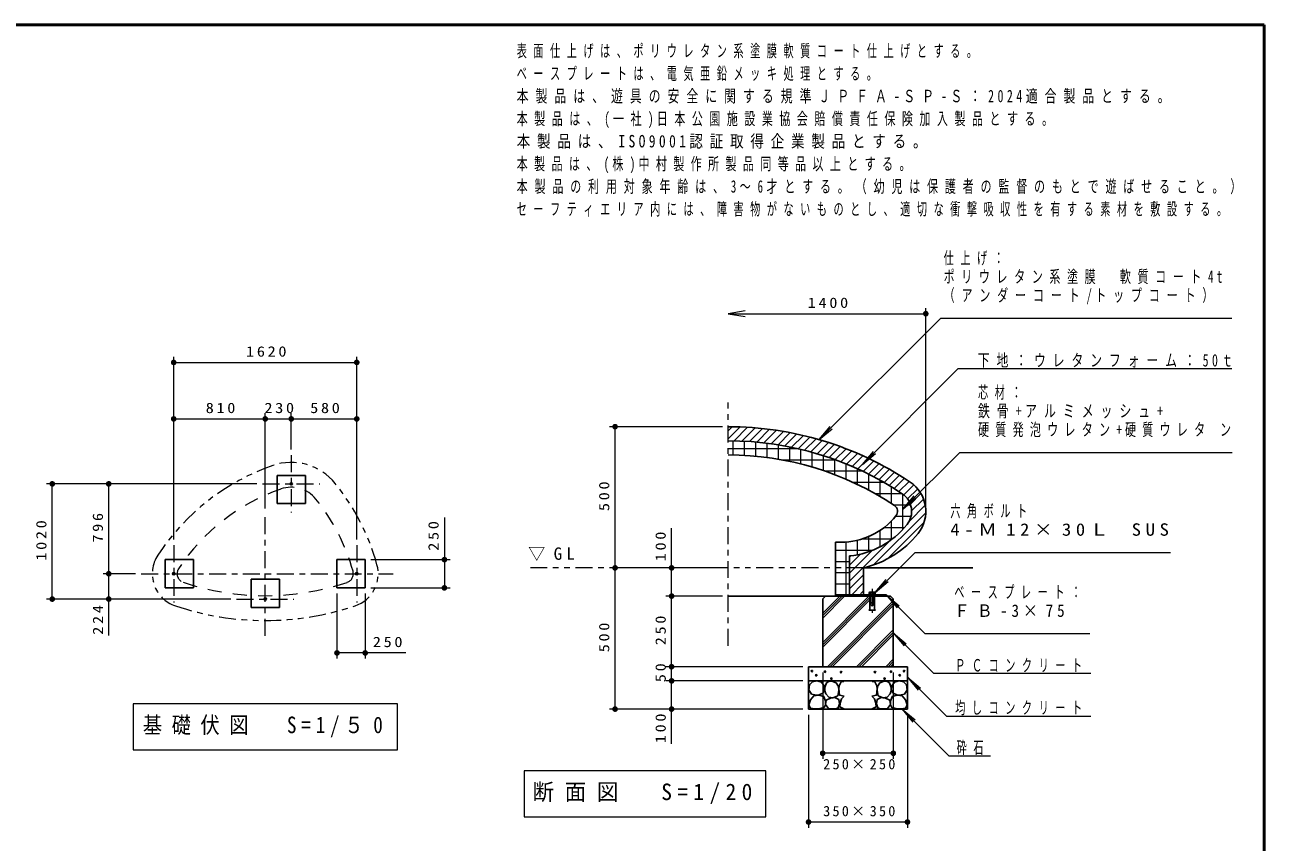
# Model space of a CAD drawing. Units: millimetres on the paper, scale 1:50, with parts at other scales. Extents: x -365 to 0, y -12 to 257.
# Drawn here: x -219.4 to 0, y 112.3 to 257 of the extents above; entities that cross this region are included whole.
import ezdxf

# ---------------------------------------------------------------- set-up
doc = ezdxf.new("R2010")
doc.units = ezdxf.units.MM
for name, pattern in [('USER1', [4.5, 2.5, -2]), ('USER2', [6, 3, -1, 1, -1]), ('USER3', [8, 3, -1, 1, -1, 1, -1])]:
    doc.linetypes.add(name, pattern=pattern)
doc.layers.add('LY_1', color=7, linetype='Continuous', lineweight=13)
doc.layers.add('LY_2', color=7, linetype='Continuous', lineweight=13)
doc.styles.add('ＭＳ ゴシック', font='')
doc.styles.get('ＭＳ ゴシック').set_extended_font_data('MS Gothic')

# ---------------------------------------------------------------- blocks, each defined once
blk = doc.blocks.new('filled_dot')
at = {"color": 0, "linetype": 'Continuous', "lineweight": -2, "const_width": 1.25}
blk.add_lwpolyline([(-0.625, 0, 1), (0.625, 0, 1)], format="xyb", close=True, dxfattribs=at)
blk = doc.blocks.new('open_arrow')
at = {"color": 0, "linetype": 'Continuous', "lineweight": -2}
blk.add_lwpolyline([(7.5, 1.25), (0, 0), (7.5, -1.25)], dxfattribs=at)

msp = doc.modelspace()

# ---------------------------------------------------------------- linework, layer by layer
at = {"layer": 'LY_1'}
for p, q in [((-59.907, 171.847), (-59.907, 206.847)), ((-94.907, 205.847), (-59.907, 205.847)), ((-57.263, 205.071), (-78.78, 183.554)), ((-57.263, 205.071), (-5.742, 205.071)), ((-193.038, 188.222), (-193.038, 198.222)), ((-160.638, 188.222), (-160.638, 198.222)), ((-193.038, 197.222), (-160.638, 197.222)), ((-54.158, 196.118), (-71.121, 179.155)), ((-54.158, 196.118), (-5.707, 196.118)), ((-193.038, 165.877), (-193.038, 188.222)), ((-193.038, 187.222), (-176.838, 187.222)), ((-176.838, 171.352), (-176.838, 188.222)), ((-176.838, 187.222), (-172.229, 187.222)), ((-172.229, 181.79), (-172.229, 188.222)), ((-172.229, 187.222), (-160.638, 187.222)), ((-160.638, 165.877), (-160.638, 188.222)), ((-95.907, 185.847), (-115.907, 185.847)), ((-114.907, 160.847), (-114.907, 185.847)), ((-94.907, 185.108), (-94.171, 185.843)), ((-94.907, 183.693), (-92.791, 185.809)), ((-93.848, 183.337), (-91.442, 185.744)), ((-92.477, 183.294), (-90.122, 185.649)), ((-91.138, 183.219), (-88.83, 185.527)), ((-89.829, 183.114), (-87.564, 185.38)), ((-88.548, 182.981), (-86.322, 185.207)), ((-87.293, 182.821), (-85.104, 185.011)), ((-86.064, 182.637), (-83.908, 184.792)), ((-84.858, 182.428), (-82.734, 184.552)), ((-78.78, 183.554), (-76.851, 185.853)), ((-78.78, 183.554), (-76.482, 185.483)), ((-94, 180.84), (-94, 183.34)), ((-92, 180.767), (-92, 183.271)), ((-90, 180.619), (-90, 183.13)), ((-88, 180.394), (-88, 182.915)), ((-86, 180.092), (-86, 182.626)), ((-84, 179.71), (-84, 182.262)), ((-83.676, 182.196), (-81.58, 184.292)), ((-82.515, 181.943), (-80.447, 184.011)), ((-81.375, 181.668), (-79.332, 183.712)), ((-80.256, 181.374), (-78.236, 183.394)), ((-79.156, 181.059), (-77.158, 183.058)), ((-78.075, 180.726), (-76.097, 182.704)), ((-77.012, 180.375), (-75.053, 182.334)), ((-94.907, 182), (-82.767, 182)), ((-85.479, 180), (-75.949, 180)), ((-82, 179.247), (-82, 181.822)), ((-80, 178.702), (-80, 181.303)), ((-78, 178.071), (-78, 180.703)), ((-76, 177.35), (-76, 180.019)), ((-75.966, 180.006), (-74.025, 181.948)), ((-74.938, 179.62), (-73.013, 181.545)), ((-73.927, 179.218), (-72.017, 181.127)), ((-72.931, 178.799), (-71.036, 180.694)), ((-71.952, 178.364), (-70.07, 180.246)), ((-71.121, 179.155), (-69.192, 181.453)), ((-71.121, 179.155), (-68.823, 181.084)), ((-53.908, 181.292), (-63.903, 171.297)), ((-53.908, 181.292), (-5.66, 181.292)), ((-77.792, 178), (-71.17, 178)), ((-74, 176.537), (-74, 179.248)), ((-72, 175.626), (-72, 178.386)), ((-70.988, 177.913), (-69.119, 179.783)), ((-70.04, 177.448), (-68.182, 179.305)), ((-69.106, 176.967), (-67.259, 178.814)), ((-68.187, 176.472), (-66.35, 178.309)), ((-67.282, 175.962), (-65.455, 177.79)), ((-205.538, 175.722), (-215.538, 175.722)), ((-214.538, 155.322), (-214.538, 175.722)), ((-178.297, 175.722), (-205.538, 175.722)), ((-204.538, 159.809), (-204.538, 175.722)), ((-72.794, 176), (-67.348, 176)), ((-70, 174.612), (-70, 177.428)), ((-68, 173.487), (-68, 176.368)), ((-66.392, 175.438), (-64.573, 177.258)), ((-65.516, 174.901), (-63.704, 176.712)), ((-64.653, 174.349), (-62.848, 176.154)), ((-63.813, 173.775), (-62.039, 175.549)), ((-68.888, 174), (-64.125, 174)), ((-66, 172.243), (-66, 175.201)), ((-64, 167.615), (-64, 173.915)), ((-63.903, 171.297), (-61.975, 173.595)), ((-63.122, 173.051), (-61.342, 174.832)), ((-62.632, 172.128), (-60.76, 174)), ((-65.632, 172), (-62.588, 172)), ((-63.903, 171.297), (-61.605, 173.225)), ((-62.847, 169.084), (-60.001, 171.93)), ((-62.408, 170.937), (-60.304, 173.041)), ((-145.118, 169.741), (-145.118, 157.309)), ((-69.157, 161.359), (-59.911, 170.605)), ((-66, 165.832), (-66, 169.14)), ((-65.234, 170), (-62.504, 170)), ((-104.907, 155.847), (-104.907, 167.88)), ((-68, 164.579), (-68, 167.48)), ((-67.278, 168), (-63.651, 168)), ((-66.624, 162.479), (-60.225, 168.877)), ((-74, 155.847), (-74, 165.412)), ((-73.407, 158.524), (-66.354, 165.577)), ((-72, 163.167), (-72, 165.727)), ((-71.041, 166), (-65.778, 166)), ((-70, 163.713), (-70, 166.394)), ((-75.907, 164), (-69.244, 164)), ((-73.407, 159.939), (-69.414, 163.932)), ((-73.407, 161.353), (-71.478, 163.281)), ((-73.407, 162.767), (-73.196, 162.978)), ((-61.762, 163.586), (-68.858, 156.491)), ((-61.762, 163.586), (-16.569, 163.586)), ((-158.138, 162.309), (-144.118, 162.309)), ((-105.907, 160.847), (-115.907, 160.847)), ((-114.907, 135.847), (-114.907, 160.847)), ((-95.907, 160.847), (-105.907, 160.847)), ((-75.907, 162), (-73.407, 162)), ((-199.775, 159.809), (-205.538, 159.809)), ((-204.538, 148.864), (-204.538, 159.809)), ((-75.907, 160), (-73.407, 160)), ((-75.907, 158), (-73.407, 158)), ((-73.407, 157.11), (-70.907, 159.61)), ((-73.255, 155.847), (-70.907, 158.196)), ((-68.858, 156.491), (-66.93, 158.789)), ((-68.858, 156.491), (-66.56, 158.419)), ((-164.138, 156.309), (-164.138, 144.793)), ((-159.138, 156.309), (-159.138, 144.793)), ((-158.138, 157.309), (-144.118, 157.309)), ((-95.907, 155.847), (-105.907, 155.847)), ((-104.907, 143.347), (-104.907, 155.847)), ((-69.971, 155.847), (-78.157, 147.662)), ((-74.277, 155.847), (-78.157, 151.968)), ((-74.702, 155.847), (-78.157, 152.392)), ((-75.126, 155.847), (-78.157, 152.817)), ((-75.907, 156), (-73.407, 156)), ((-71.841, 155.847), (-70.907, 156.782)), ((-66.907, 156.072), (-64.978, 153.774)), ((-66.907, 156.072), (-64.609, 154.144)), ((-60.06, 149.226), (-66.907, 156.072)), ((-205.538, 155.322), (-215.538, 155.322)), ((-182.906, 155.322), (-205.538, 155.322)), ((-69.807, 155.588), (-78.157, 147.238)), ((-69.807, 155.164), (-78.157, 146.814)), ((-65.657, 155.008), (-77.317, 143.347)), ((-65.657, 154.583), (-76.893, 143.347)), ((-65.657, 154.159), (-76.468, 143.347)), ((-65.657, 149.853), (-72.162, 143.347)), ((-65.657, 149.429), (-71.738, 143.347)), ((-65.657, 149.323), (-63.728, 147.025)), ((-65.657, 149.323), (-63.359, 147.395)), ((-58.561, 142.227), (-65.657, 149.323)), ((-60.06, 149.226), (-30.864, 149.226)), ((-65.657, 149.005), (-71.314, 143.347)), ((-151.927, 145.793), (-164.138, 145.793)), ((-81.657, 143.347), (-105.907, 143.347)), ((-104.907, 140.847), (-104.907, 143.347)), ((-65.657, 144.699), (-67.008, 143.347)), ((-65.657, 144.274), (-66.583, 143.347)), ((-65.657, 143.85), (-66.159, 143.347)), ((-81.657, 140.847), (-105.907, 140.847)), ((-104.907, 129.675), (-104.907, 140.847)), ((-78.157, 142.347), (-78.157, 127.023)), ((-65.657, 142.347), (-65.657, 127.023)), ((-63.157, 141.507), (-61.228, 139.209)), ((-63.157, 141.507), (-60.859, 139.578)), ((-56.249, 134.599), (-63.157, 141.507)), ((-58.561, 142.227), (-30.699, 142.227)), ((-200.238, 136.762), (-200.238, 128.629)), ((-153.438, 136.762), (-200.238, 136.762)), ((-153.438, 128.629), (-153.438, 136.762)), ((-105.907, 135.847), (-115.907, 135.847)), ((-81.657, 135.847), (-105.907, 135.847)), ((-80.657, 134.847), (-80.657, 114.847)), ((-64.109, 135.847), (-62.181, 133.549)), ((-64.109, 135.847), (-61.811, 133.919)), ((-55.814, 127.553), (-64.109, 135.847)), ((-63.157, 134.847), (-63.157, 114.847)), ((-56.249, 134.599), (-30.699, 134.599)), ((-200.238, 128.629), (-153.438, 128.629)), ((-65.657, 128.023), (-78.157, 128.023)), ((-55.814, 127.553), (-48.44, 127.553)), ((-131.002, 124.907), (-131.002, 116.773)), ((-88.202, 124.907), (-131.002, 124.907)), ((-88.202, 116.773), (-88.202, 124.907)), ((-131.002, 116.773), (-88.202, 116.773)), ((-63.157, 115.847), (-80.657, 115.847))]:
    msp.add_line(p, q, dxfattribs=at)
at = {"layer": 'LY_1', "linetype": 'USER2'}
for p, q in [((-94.907, 147.061), (-94.907, 190.129)), ((-172.229, 180.79), (-172.229, 170.654)), ((-177.297, 175.722), (-167.162, 175.722)), ((-176.838, 148.825), (-176.838, 170.352)), ((-193.038, 164.877), (-193.038, 154.741)), ((-160.638, 164.877), (-160.638, 154.741)), ((-198.775, 159.809), (-154.195, 159.809)), ((-69.407, 157.159), (-69.407, 152.902)), ((-181.906, 155.322), (-171.77, 155.322))]:
    msp.add_line(p, q, dxfattribs=at)
at = {"layer": 'LY_1', "lineweight": 25}
for p, q in [((-174.729, 172.222), (-174.729, 177.222)), ((-174.729, 177.222), (-169.729, 177.222)), ((-169.729, 172.222), (-169.729, 177.222)), ((-174.729, 172.222), (-169.729, 172.222)), ((-75.907, 165.376), (-75.907, 155.847)), ((-74.941, 165.376), (-75.907, 165.376)), ((-73.407, 162.955), (-73.407, 155.847)), ((-189.538, 162.309), (-194.538, 162.309)), ((-194.538, 162.309), (-194.538, 157.309)), ((-189.538, 162.309), (-189.538, 157.309)), ((-164.138, 162.309), (-159.138, 162.309)), ((-164.138, 162.309), (-164.138, 157.309)), ((-159.138, 162.309), (-159.138, 157.309)), ((-51.592, 160.847), (-70.907, 160.847)), ((-70.907, 160.847), (-70.907, 155.847)), ((-179.338, 158.822), (-179.338, 153.822)), ((-179.338, 158.822), (-174.338, 158.822)), ((-174.338, 158.822), (-174.338, 153.822)), ((-189.538, 157.309), (-194.538, 157.309)), ((-164.138, 157.309), (-159.138, 157.309)), ((-94.907, 155.847), (-66.157, 155.847)), ((-78.157, 155.347), (-77.657, 155.847)), ((-66.907, 156.072), (-75.907, 156.072)), ((-70.007, 156.172), (-70.007, 156.072)), ((-68.807, 156.172), (-70.007, 156.172)), ((-69.955, 156.491), (-69.857, 156.547)), ((-69.955, 156.172), (-69.955, 156.491)), ((-69.857, 156.547), (-68.957, 156.547)), ((-69.807, 155.847), (-69.807, 153.547)), ((-69.707, 156.072), (-69.707, 154.347)), ((-69.681, 156.172), (-69.681, 156.491)), ((-69.132, 156.172), (-69.132, 156.491)), ((-69.107, 156.072), (-69.107, 154.347)), ((-69.007, 155.847), (-69.007, 153.547)), ((-68.858, 156.491), (-68.957, 156.547)), ((-68.858, 156.172), (-68.858, 156.491)), ((-68.807, 156.072), (-68.807, 156.172)), ((-66.907, 155.847), (-66.907, 156.072)), ((-66.157, 155.847), (-65.657, 155.347)), ((-179.338, 153.822), (-174.338, 153.822)), ((-78.157, 155.347), (-78.157, 143.347)), ((-69.107, 154.672), (-69.707, 154.672)), ((-69.407, 154.047), (-69.707, 154.347)), ((-69.407, 154.047), (-69.107, 154.347)), ((-65.657, 155.347), (-65.657, 143.347)), ((-70.007, 153.347), (-69.807, 153.547)), ((-70.007, 153.347), (-68.807, 153.347)), ((-68.807, 153.347), (-69.007, 153.547)), ((-80.657, 143.347), (-63.157, 143.347)), ((-80.657, 143.347), (-80.657, 135.847)), ((-63.157, 143.347), (-63.157, 135.847)), ((-80.657, 140.847), (-63.157, 140.847)), ((-80.657, 135.847), (-63.157, 135.847))]:
    msp.add_line(p, q, dxfattribs=at)
at = {"layer": 'LY_1', "linetype": 'USER3'}
msp.add_line((-70.907, 160.847), (-130.135, 160.847), dxfattribs=at)
at = {"layer": 'LY_1', "lineweight": 25}
for points in [[(-79.246, 138.319), (-80.129, 138.493), (-80.621, 139.246), (-80.506, 140.158), (-79.984, 140.665), (-79.202, 140.824), (-78.362, 140.636), (-77.884, 139.984), (-77.819, 139.246), (-78.116, 138.638), (-78.782, 138.363)], [(-76.372, 137.868), (-77.067, 137.984), (-77.617, 138.563), (-77.782, 139.093), (-77.791, 139.663), (-77.487, 140.489), (-77.048, 140.743), (-76.517, 140.793), (-75.793, 140.489), (-75.373, 139.852), (-75.286, 139.156), (-75.503, 138.215)], [(-67.441, 137.868), (-66.746, 137.984), (-66.196, 138.563), (-66.032, 139.093), (-66.022, 139.663), (-66.326, 140.489), (-66.765, 140.743), (-67.297, 140.793), (-68.021, 140.489), (-68.441, 139.852), (-68.528, 139.156), (-68.31, 138.215)], [(-64.568, 138.319), (-63.684, 138.493), (-63.192, 139.246), (-63.308, 140.158), (-63.829, 140.665), (-64.611, 140.824), (-65.451, 140.636), (-65.929, 139.984), (-65.994, 139.246), (-65.697, 138.638), (-65.031, 138.363)], [(-79.564, 135.901), (-80.317, 136.002), (-80.621, 136.596), (-80.288, 137.508), (-79.724, 138.174), (-78.84, 138.305), (-77.957, 138.073), (-77.667, 137.233), (-77.673, 136.579), (-77.913, 136.104), (-78.652, 135.93)], [(-64.249, 135.901), (-63.496, 136.002), (-63.192, 136.596), (-63.525, 137.508), (-64.09, 138.174), (-64.973, 138.305), (-65.857, 138.073), (-66.146, 137.233), (-66.14, 136.579), (-65.9, 136.104), (-65.161, 135.93)], [(-76.567, 135.886), (-77.117, 135.973), (-77.638, 136.668), (-77.551, 137.407), (-76.798, 137.798), (-76.016, 137.87), (-75.321, 137.566), (-75.191, 136.784), (-75.408, 136.089), (-75.857, 135.886)], [(-67.247, 135.886), (-66.696, 135.973), (-66.175, 136.668), (-66.262, 137.407), (-67.015, 137.798), (-67.797, 137.87), (-68.492, 137.566), (-68.622, 136.784), (-68.405, 136.089), (-67.956, 135.886)]]:
    msp.add_lwpolyline(points, close=True, dxfattribs=at)
for points in [[(-74.392, 140.723), (-74.87, 140.651), (-75.261, 139.956), (-75.284, 139.442), (-75.261, 138.913), (-75.16, 138.29), (-74.378, 138.16)], [(-69.421, 140.723), (-68.943, 140.651), (-68.552, 139.956), (-68.529, 139.442), (-68.552, 138.913), (-68.654, 138.29), (-69.436, 138.16)], [(-74.392, 138.102), (-74.856, 137.668), (-75.087, 136.915), (-75.102, 136.219), (-74.407, 135.886)], [(-69.421, 138.102), (-68.958, 137.668), (-68.726, 136.915), (-68.712, 136.219), (-69.407, 135.886)]]:
    msp.add_lwpolyline(points, dxfattribs=at)
for centre, radius in [((-172.229, 175.722), 0.2), ((-172.229, 175.722), 0.12), ((-193.038, 159.809), 0.2), ((-193.038, 159.809), 0.12), ((-160.638, 159.809), 0.2), ((-160.638, 159.809), 0.12), ((-176.838, 155.322), 0.2), ((-176.838, 155.322), 0.12), ((-80.066, 142.576), 0.125), ((-63.747, 142.576), 0.125), ((-79.3, 141.845), 0.125), ((-77.766, 142.472), 0.125), ((-76.617, 141.252), 0.125), ((-74.909, 142.402), 0.125), ((-68.904, 142.402), 0.125), ((-67.197, 141.252), 0.125), ((-66.047, 142.472), 0.125), ((-64.514, 141.845), 0.125)]:
    msp.add_circle(centre, radius, dxfattribs=at)
for centre, radius, start, end in [((-94.907, 127.99), 57.857, 56.14497, 90), ((-94.907, 127.99), 55.357, 56.14497, 90), ((-94.907, 127.99), 52.857, 56.14497, 90), ((-66.157, 170.847), 6.25, 321.33453, 56.14497), ((-66.157, 170.847), 3.75, 321.33453, 56.14497), ((-66.157, 170.847), 1.25, 321.33453, 56.14497), ((-74.941, 177.876), 12.5, 270, 321.33453), ((-74.941, 177.876), 15, 275.87002, 321.33453), ((-74.941, 177.876), 17.5, 283.32762, 321.33453), ((-69.818, 156.253), 0.274, 60.00001, 119.99999), ((-69.407, 155.858), 0.69, 66.57346, 113.42654), ((-68.995, 156.253), 0.274, 60.00001, 119.99999)]:
    msp.add_arc(centre, radius, start, end, dxfattribs=at)
at = {"layer": 'LY_1', "linetype": 'USER3'}
for centre, radius, start, end in [((-162.396, 141.179), 40, 109.1334, 146.77526), ((-172.229, 169.522), 10, 38.8347, 109.1334), ((-195.598, 150.71), 40, 15.52249, 38.8347), ((-190.838, 159.809), 6, 146.77526, 251.44699), ((-162.838, 159.809), 6, 288.553, 15.52249), ((-176.838, 201.522), 50, 251.44699, 288.553)]:
    msp.add_arc(centre, radius, start, end, dxfattribs=at)
at = {"layer": 'LY_1', "linetype": 'USER1'}
for centre, radius, start, end in [((-162.396, 141.179), 35.6, 109.1334, 146.77526), ((-172.229, 169.522), 5.6, 38.8347, 109.1334), ((-195.598, 150.71), 35.6, 15.52249, 38.8347), ((-190.838, 159.809), 1.6, 146.77526, 251.44699), ((-162.838, 159.809), 1.6, 288.553, 15.52249), ((-176.838, 201.522), 45.6, 251.44699, 288.553)]:
    msp.add_arc(centre, radius, start, end, dxfattribs=at)
at = {"layer": 'LY_2', "lineweight": 50}
for p, q in [((0, 257), (-365, 257)), ((0, 0), (0, 257))]:
    msp.add_line(p, q, dxfattribs=at)

# ---------------------------------------------------------------- block references
at = {"layer": 'LY_1', "xscale": 0.4, "yscale": 0.4}
for name, p in [('open_arrow', (-94.907, 205.847)), ('filled_dot', (-193.038, 197.222)), ('filled_dot', (-193.038, 187.222)), ('filled_dot', (-176.838, 187.222)), ('filled_dot', (-172.229, 187.222)), ('filled_dot', (-164.138, 145.793)), ('filled_dot', (-78.157, 128.023)), ('filled_dot', (-80.657, 115.847))]:
    msp.add_blockref(name, p, dxfattribs=at)
for p, rotation in [((-59.907, 205.847), 180), ((-160.638, 197.222), 180), ((-176.838, 187.222), 180), ((-172.229, 187.222), 180), ((-160.638, 187.222), 180), ((-114.907, 185.847), 270), ((-214.538, 175.722), 270), ((-204.538, 175.722), 270), ((-145.118, 162.309), 270), ((-204.538, 159.809), 90), ((-204.538, 159.809), 270), ((-114.907, 160.847), 270), ((-114.907, 160.847), 90), ((-104.907, 160.847), 270), ((-214.538, 155.322), 90), ((-204.538, 155.322), 90), ((-145.118, 157.309), 90), ((-104.907, 155.847), 270), ((-104.907, 155.847), 90), ((-159.138, 145.793), 180), ((-104.907, 143.347), 270), ((-104.907, 143.347), 90), ((-104.907, 140.847), 270), ((-104.907, 140.847), 90), ((-114.907, 135.847), 90), ((-104.907, 135.847), 90), ((-65.657, 128.023), 180), ((-63.157, 115.847), 180)]:
    msp.add_blockref('filled_dot', p, dxfattribs=dict(at, rotation=rotation))

# ---------------------------------------------------------------- texts
at = {"layer": 'LY_1', "style": 'ＭＳ ゴシック'}
for s, insert, char_height, attachment_point in [('\\T1.64;\\W0.6;表面仕上げは、ポリウレタン系塗膜軟質コート仕上げとする。', (-132.323, 253.489), 2.199, 1), ('\\T1.64;\\W0.6;ベースプレートは、電気亜鉛メッキ処理とする。', (-132.323, 249.489), 2.199, 1), ('\\T1.59;\\W0.7;本製品は、遊具の安全に関する規準ＪＰＦＡ-ＳＰ-Ｓ：2024適合製品とする。', (-132.323, 245.489), 2.199, 1), ('\\T1.59;\\W0.65;本製品は、(一社)日本公園施設業協会賠償責任保険加入製品とする。', (-132.323, 241.489), 2.199, 1), ('\\T1.5;\\W0.8;本製品は、ISO9001認証取得企業製品とする。', (-132.323, 237.489), 2.199, 1), ('\\T1.58;\\W0.65;本製品は、(株)中村製作所製品同等品以上とする。', (-132.323, 233.489), 2.199, 1), ('\\T1.62;\\W0.65;本製品の利用対象年齢は、3～6才とする。（幼児は保護者の監督のもとで遊ばせること。）', (-132.323, 229.489), 2.199, 1), ('\\T1.64;\\W0.6;セーフティエリア内には、障害物がないものとし、適切な衝撃吸収性を有する素材を敷設する。', (-132.323, 225.489), 2.199, 1), ('\\T1.64;\\W0.6;仕上げ：', (-56.742, 216.821), 2.199, 1), ('\\T1.6;\\W0.65;ポリウレタン系塗膜\u3000軟質コート4t', (-56.742, 213.521), 2.199, 1), ('\\T1.33;\\W1.15;1400', (-76.986, 206.847), 1.833, 8), ('\\T1.62;\\W0.65;（アンダーコート/トップコート）', (-56.742, 210.221), 2.199, 1), ('\\T1.33;\\W1.15;1620', (-176.415, 198.222), 1.833, 8), ('\\T1.58;\\W0.7;下地：ウレタンフォーム：50ｔ', (-50.707, 196.268), 2.199, 7), ('\\T1.64;\\W0.6;芯材：', (-50.66, 193.042), 2.199, 1), ('\\T1.33;\\W1.15;810', (-184.517, 188.222), 1.833, 8), ('\\T1.33;\\W1.15;230', (-174.119, 188.222), 1.833, 8), ('\\T1.33;\\W1.15;580', (-166.019, 188.222), 1.833, 8), ('\\T1.59;\\W0.7;鉄骨+アルミメッシュ+', (-50.66, 189.742), 2.199, 1), ('\\T1.57;\\W0.65;硬質発泡ウレタン+硬質ウレタ\\~ン', (-50.66, 186.442), 2.199, 1), ('\\T1.64;\\W0.6;六角ボルト', (-55.569, 172.036), 2.199, 1), ('\\T1.5;\\W1.1;4-Ｍ12×30Ｌ\\~SUS', (-55.569, 168.736), 2.199, 1), ('\\T1.5;▽GL', (-125.785, 163.275), 2.199, 5), ('\\T1.64;\\W0.6;ベースプレート：', (-54.864, 157.676), 2.199, 1), ('\\T1.5;\\W0.9;ＦＢ-3×75', (-54.864, 154.376), 2.199, 1), ('\\T1.33;\\W1.15;250', (-154.927, 146.793), 1.833, 8), ('\\T1.64;\\W0.6;ＰＣコンクリート', (-54.699, 142.377), 2.199, 7), ('\\T1.64;\\W0.6;均しコンクリート', (-54.699, 134.749), 2.199, 7), ('\\T1.5;\\W0.85;基礎伏図\u3000S=1/５0', (-176.838, 132.695), 2.933, 5), ('\\T1.64;\\W0.6;砕石', (-54.44, 127.703), 2.199, 7), ('\\T1.32;250×250', (-71.482, 127.023), 1.833, 2), ('\\T1.5;\\W0.95;断面図\u3000S=1/20', (-109.602, 120.84), 2.933, 5), ('\\T1.32;350×350', (-71.482, 116.847), 1.833, 8)]:
    msp.add_mtext(s, dxfattribs=dict(at, insert=insert, char_height=char_height, attachment_point=attachment_point))
at = {"layer": 'LY_1', "char_height": 1.833, "attachment_point": 8, "rotation": 90, "style": 'ＭＳ ゴシック'}
for s, insert in [('\\T1.33;\\W1.15;500', (-115.907, 173.764)), ('\\T1.33;\\W1.15;1020', (-215.538, 165.943)), ('\\T1.33;\\W1.15;796', (-205.538, 168.182)), ('\\T1.33;\\W1.15;250', (-146.118, 166.741)), ('\\T1.33;\\W1.15;100', (-105.907, 164.88)), ('\\T1.33;\\W1.15;224', (-205.538, 151.864)), ('\\T1.33;\\W1.15;250', (-105.907, 150.013)), ('\\T1.33;\\W1.15;500', (-115.907, 148.764)), ('\\T1.34;\\W1.15;50', (-105.907, 142.525)), ('\\T1.33;\\W1.15;100', (-105.907, 132.675))]:
    msp.add_mtext(s, dxfattribs=dict(at, insert=insert))

doc.saveas('drawing.dxf')
